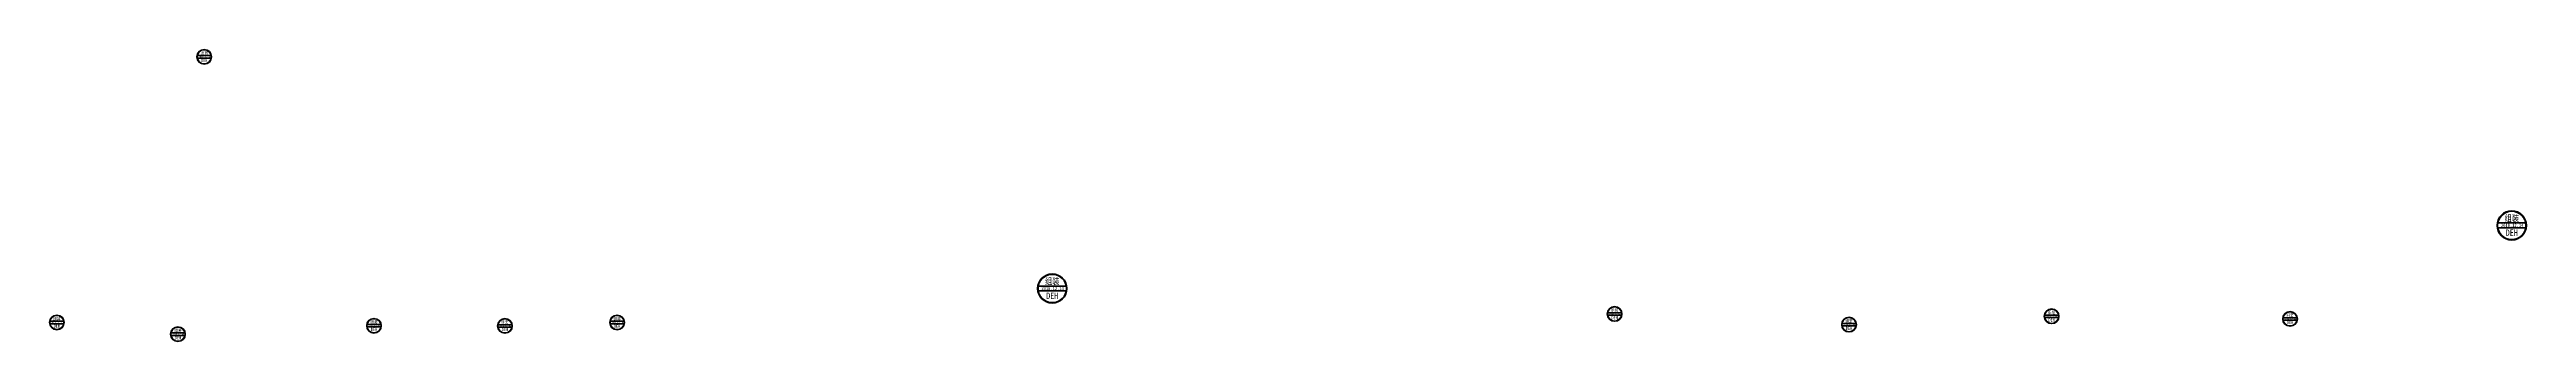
# Model space of a CAD drawing. Header units: millimetres. Extents: x 30878 to 98787, y -104020 to -37329.
# Drawn here: x 39601 to 44671, y -51943 to -51345 of the extents above; entities that cross this region are included whole.
import ezdxf
from ezdxf.enums import TextEntityAlignment as Align

# ---------------------------------------------------------------- set-up
doc = ezdxf.new("R2010")
doc.units = ezdxf.units.MM
doc.header["$LTSCALE"] = 0.5
doc.layers.add('印章专用-出图', color=1, linetype='Continuous', lineweight=80)
doc.layers.add('印章专用-组装', color=1, linetype='Continuous', lineweight=80)
doc.styles.add('国标', font='simfang.ttf', dxfattribs={"width": 0.8})

# ---------------------------------------------------------------- blocks, each defined once
blk = doc.blocks.new('组装章')
at = {"layer": '印章专用-组装', "lineweight": 35}
h = blk.add_hatch(color=256, dxfattribs=at)
h.paths.add_polyline_path([(-15, 0, 1), (15, 0, 1)])
h.paths.add_polyline_path([(14.5, 0, -1), (-14.5, 0, -1)], flags=16)
for p, q in [((-14.3, 2.5), (14.3, 2.5)), ((-14.3, -2.5), (14.3, -2.5))]:
    blk.add_line(p, q, dxfattribs=at)
for radius in [15, 14.5]:
    blk.add_circle((0, 0), radius, dxfattribs=at)
at = {"layer": '印章专用-组装', "color": 4, "style": '国标', "width": 0.8}
blk.add_text('DEH', height=6.56, dxfattribs=at).set_placement((0, -10.7), align=Align.CENTER)
at = {"layer": '印章专用-组装', "color": 2, "style": '国标', "width": 0.8}
blk.add_attdef('XXXX.XX.XX', text='', height=3.5, dxfattribs=at).set_placement((0.4, 0.1), align=Align.MIDDLE_CENTER)
at = {"layer": '印章专用-组装', "color": 3, "style": '国标', "width": 0.8}
blk.add_attdef('组装', text='', height=6.6, dxfattribs=at).set_placement((0, 7.4), align=Align.MIDDLE_CENTER)
blk = doc.blocks.new('YZ-ZZ')
at = {"layer": '印章专用-组装'}
blk.add_blockref('组装章', (0.6, 0), dxfattribs=at).add_auto_attribs({'组装': '组装', 'XXXX.XX.XX': '2018.12.14'})
blk = doc.blocks.new('出图章')
at = {"layer": '印章专用-出图'}
h = blk.add_hatch(color=256, dxfattribs=at)
h.paths.add_polyline_path([(-15, 0, 1), (15, 0, 1)])
h.paths.add_polyline_path([(14.5, 0, -1), (-14.5, 0, -1)], flags=16)
h.paths.add_polyline_path([(-7.3, -12.3), (7.4, -12.3), (7.4, -2.7), (-7.3, -2.7)], flags=8)
at = {"layer": '印章专用-出图', "lineweight": 35}
for p, q in [((-14.3, 2.5), (14.3, 2.5)), ((-14.3, -2.5), (14.3, -2.5))]:
    blk.add_line(p, q, dxfattribs=at)
for radius in [15, 14.5]:
    blk.add_circle((0, 0), radius, dxfattribs=at)
at = {"layer": '印章专用-出图', "color": 4, "style": '国标', "width": 0.8}
blk.add_text('DEH', height=6.56, dxfattribs=at).set_placement((0, -10.7), align=Align.CENTER)
at = {"layer": '印章专用-出图', "color": 2, "style": '国标', "width": 0.8}
blk.add_attdef('XXXX.XX.XX', text='', height=3.5, dxfattribs=at).set_placement((0.4, 0.1), align=Align.MIDDLE_CENTER)
at = {"layer": '印章专用-出图', "color": 3, "style": '国标', "width": 0.8}
blk.add_attdef('出图', text='', height=6.6, dxfattribs=at).set_placement((0, 7.4), align=Align.MIDDLE_CENTER)
blk = doc.blocks.new('YZ-CT')
at = {"layer": '印章专用-出图'}
blk.add_blockref('出图章', (0.6, 0), dxfattribs=at).add_auto_attribs({'出图': '出图', 'XXXX.XX.XX': '2020.06.08'})

msp = doc.modelspace()

# ---------------------------------------------------------------- block references
at = {"layer": '印章专用-出图'}
msp.add_blockref('YZ-CT', (39917.388, -51359.556), dxfattribs=at)
at = {"layer": '印章专用-组装', "xscale": 2, "yscale": 2, "zscale": 2}
for p in [(44639.427, -51704.864), (41652.383, -51834.056)]:
    msp.add_blockref('YZ-ZZ', p, dxfattribs=at)
at = {"layer": '印章专用-组装'}
for p in [(39615.738, -51903.59), (40264.813, -51910.371), (40532.819, -51910.683), (40762.443, -51903.672), (42803.916, -51886.239), (43283.603, -51908.023), (43698.237, -51890.961), (44186.254, -51896.356), (39863.649, -51927.607)]:
    msp.add_blockref('YZ-ZZ', p, dxfattribs=at)

doc.saveas('drawing.dxf')
